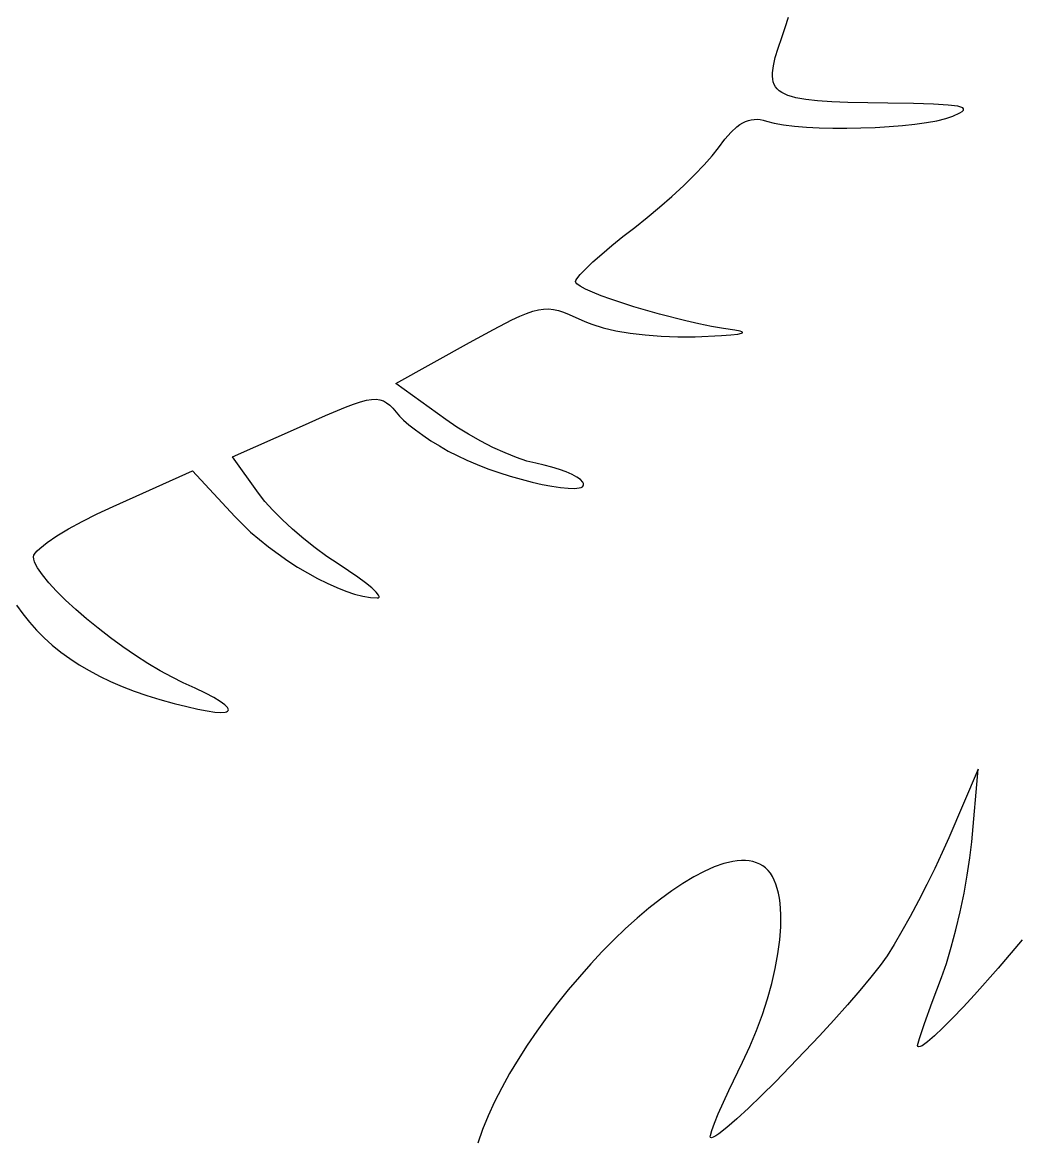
# Model space of a CAD drawing. Extents: x -29462 to 42578, y -23213 to 32194.
# Drawn here: x 22010 to 22587, y 30208 to 30852 of the extents above; entities that cross this region are included whole.
import ezdxf

# ---------------------------------------------------------------- set-up
doc = ezdxf.new("R2010")
doc.units = 0

msp = doc.modelspace()

# ---------------------------------------------------------------- linework, layer by layer
at = {"layer": 'Layer 1'}
for p, q in [((22450.150641, 30848.878011), (22451.971643, 30854.826063)), ((22448.2136, 30843.14936), (22450.150641, 30848.878011)), ((22446.103578, 30837.016998), (22448.2136, 30843.14936)), ((22443.330917, 30826.83444), (22444.452252, 30831.593476)), ((22444.452252, 30831.593476), (22446.103578, 30837.016998)), ((22442.810866, 30822.695534), (22443.330917, 30826.83444)), ((22442.798601, 30820.844769), (22442.810866, 30822.695534)), ((22442.963392, 30819.132403), (22442.798601, 30820.844769)), ((22443.314151, 30817.552891), (22442.963392, 30819.132403)), ((22443.85979, 30816.10069), (22443.314151, 30817.552891)), ((22444.60922, 30814.770254), (22443.85979, 30816.10069)), ((22445.571353, 30813.55604), (22444.60922, 30814.770254)), ((22446.755101, 30812.452502), (22445.571353, 30813.55604)), ((22448.169375, 30811.454097), (22446.755101, 30812.452502)), ((22449.823087, 30810.555281), (22448.169375, 30811.454097)), ((22451.725149, 30809.750507), (22449.823087, 30810.555281)), ((22453.884473, 30809.034233), (22451.725149, 30809.750507)), ((22456.309969, 30808.400913), (22453.884473, 30809.034233)), ((22461.995129, 30807.36096), (22456.309969, 30808.400913)), ((22468.851922, 30806.586292), (22461.995129, 30807.36096)), ((22476.951642, 30806.032553), (22468.851922, 30806.586292)), ((22486.365582, 30805.655389), (22476.951642, 30806.032553)), ((22509.4213, 30805.25336), (22486.365582, 30805.655389)), ((22524.171212, 30805.037536), (22509.4213, 30805.25336)), ((22535.675474, 30804.689336), (22524.171212, 30805.037536)), ((22544.11727, 30804.172487), (22535.675474, 30804.689336)), ((22549.679785, 30803.450717), (22544.11727, 30804.172487)), ((22546.8007, 30797.78898), (22550.923475, 30799.693158)), ((22551.438557, 30803.001652), (22549.679785, 30803.450717)), ((22550.923475, 30799.693158), (22552.191357, 30800.511726)), ((22552.546202, 30802.487754), (22551.438557, 30803.001652)), ((22552.191357, 30800.511726), (22552.899704, 30801.247325)), ((22553.025618, 30801.90449), (22552.546202, 30802.487754)), ((22552.899704, 30801.247325), (22553.025618, 30801.90449)), ((22422.345835, 30791.671397), (22423.996728, 30792.901825)), ((22423.996728, 30792.901825), (22425.634275, 30793.916935)), ((22425.634275, 30793.916935), (22427.267788, 30794.721991)), ((22427.267788, 30794.721991), (22428.906581, 30795.322257)), ((22428.906581, 30795.322257), (22430.559965, 30795.722994)), ((22430.559965, 30795.722994), (22432.237253, 30795.929466)), ((22432.237253, 30795.929466), (22433.947758, 30795.946936)), ((22433.947758, 30795.946936), (22435.700793, 30795.780666)), ((22435.700793, 30795.780666), (22437.505669, 30795.43592)), ((22437.505669, 30795.43592), (22439.3717, 30794.91796)), ((22439.3717, 30794.91796), (22443.834504, 30793.765525)), ((22443.834504, 30793.765525), (22449.245747, 30792.808235)), ((22449.245747, 30792.808235), (22455.466521, 30792.042328)), ((22517.706857, 30792.353227), (22524.962544, 30793.140408)), ((22524.962544, 30793.140408), (22531.638679, 30794.081337)), ((22531.638679, 30794.081337), (22537.596356, 30795.172251)), ((22537.596356, 30795.172251), (22542.696666, 30796.409386)), ((22542.696666, 30796.409386), (22546.8007, 30797.78898)), ((22415.422548, 30784.491263), (22418.966759, 30788.543541)), ((22418.966759, 30788.543541), (22422.345835, 30791.671397)), ((22455.466521, 30792.042328), (22462.357919, 30791.46404)), ((22462.357919, 30791.46404), (22469.781031, 30791.069608)), ((22469.781031, 30791.069608), (22477.59695, 30790.855267)), ((22477.59695, 30790.855267), (22485.666767, 30790.817255)), ((22485.666767, 30790.817255), (22493.851575, 30790.951809)), ((22493.851575, 30790.951809), (22502.012465, 30791.255164)), ((22502.012465, 30791.255164), (22510.010528, 30791.723558)), ((22510.010528, 30791.723558), (22517.706857, 30792.353227)), ((22411.6387, 30779.47246), (22415.422548, 30784.491263)), ((22403.467247, 30769.727319), (22408.108148, 30774.961546)), ((22408.108148, 30774.961546), (22411.6387, 30779.47246)), ((22397.914266, 30763.957645), (22403.467247, 30769.727319)), ((22391.647475, 30757.840385), (22397.914266, 30763.957645)), ((22384.865143, 30751.563403), (22391.647475, 30757.840385)), ((22377.765541, 30745.314563), (22384.865143, 30751.563403)), ((22370.546936, 30739.281728), (22377.765541, 30745.314563)), ((22363.4076, 30733.65276), (22370.546936, 30739.281728)), ((22350.164422, 30723.140158), (22356.556144, 30728.32098)), ((22356.556144, 30728.32098), (22363.4076, 30733.65276)), ((22344.372301, 30718.238721), (22350.164422, 30723.140158)), ((22339.31965, 30713.745096), (22344.372301, 30718.238721)), ((22331.992228, 30706.494991), (22335.146336, 30709.787711)), ((22335.146336, 30709.787711), (22339.31965, 30713.745096)), ((22329.3011, 30702.41726), (22329.478037, 30703.083096)), ((22329.478037, 30703.083096), (22329.997193, 30703.995365)), ((22329.997193, 30703.995365), (22331.992228, 30706.494991)), ((22329.471269, 30701.850468), (22329.3011, 30702.41726)), ((22329.97138, 30701.216163), (22329.471269, 30701.850468)), ((22331.899057, 30699.764051), (22329.97138, 30701.216163)), ((22334.959384, 30698.098996), (22331.899057, 30699.764051)), ((22339.027616, 30696.259066), (22334.959384, 30698.098996)), ((22343.979006, 30694.282331), (22339.027616, 30696.259066)), ((22349.688811, 30692.206862), (22343.979006, 30694.282331)), ((22362.884675, 30687.912), (22349.688811, 30692.206862)), ((22297.068163, 30682.473021), (22301.034388, 30684.12081)), ((22301.034388, 30684.12081), (22304.597549, 30685.345429)), ((22304.597549, 30685.345429), (22307.844512, 30686.164283)), ((22307.844512, 30686.164283), (22310.862146, 30686.594778)), ((22310.862146, 30686.594778), (22313.737316, 30686.654322)), ((22313.737316, 30686.654322), (22316.556892, 30686.360321)), ((22316.556892, 30686.360321), (22319.407739, 30685.730181)), ((22319.407739, 30685.730181), (22322.376726, 30684.781309)), ((22322.376726, 30684.781309), (22325.550721, 30683.531113)), ((22325.550721, 30683.531113), (22332.8612, 30680.19637)), ((22377.617243, 30683.679039), (22362.884675, 30687.912)), ((22392.888547, 30679.812539), (22377.617243, 30683.679039)), ((22281.882422, 30674.816557), (22292.612005, 30680.384653)), ((22292.612005, 30680.384653), (22297.068163, 30682.473021)), ((22332.8612, 30680.19637), (22335.594184, 30678.99389)), ((22335.594184, 30678.99389), (22338.56532, 30677.864407)), ((22338.56532, 30677.864407), (22345.173123, 30675.831207)), ((22400.414361, 30678.111887), (22392.888547, 30679.812539)), ((22407.700621, 30676.61706), (22400.414361, 30678.111887)), ((22268.1507, 30667.27727), (22281.882422, 30674.816557)), ((22345.173123, 30675.831207), (22352.586762, 30674.110322)), ((22352.586762, 30674.110322), (22360.708388, 30672.715304)), ((22360.708388, 30672.715304), (22369.440152, 30671.659705)), ((22369.440152, 30671.659705), (22378.684208, 30670.957078)), ((22378.684208, 30670.957078), (22388.342706, 30670.620976)), ((22388.342706, 30670.620976), (22398.3178, 30670.66495)), ((22398.3178, 30670.66495), (22413.458108, 30671.27517)), ((22414.622583, 30675.366127), (22407.700621, 30676.61706)), ((22413.458108, 30671.27517), (22418.89646, 30671.699802)), ((22421.0555, 30674.39716), (22414.622583, 30675.366127)), ((22418.89646, 30671.699802), (22422.789788, 30672.183415)), ((22424.270947, 30673.832881), (22421.0555, 30674.39716)), ((22422.789788, 30672.183415), (22425.045223, 30672.710483)), ((22425.15418, 30673.548601), (22424.270947, 30673.832881)), ((22425.045223, 30672.710483), (22425.52971, 30672.985461)), ((22425.569898, 30673.26548), (22425.15418, 30673.548601)), ((22425.52971, 30672.985461), (22425.569898, 30673.26548)), ((22225.7187, 30643.73587), (22268.1507, 30667.27727)), ((22254.5427, 30622.89307), (22225.7187, 30643.73587)), ((22201.322271, 30631.768379), (22205.316057, 30633.093524)), ((22205.316057, 30633.093524), (22208.748172, 30634.002717)), ((22208.748172, 30634.002717), (22211.699975, 30634.505003)), ((22211.699975, 30634.505003), (22214.252822, 30634.609428)), ((22214.252822, 30634.609428), (22216.488071, 30634.325038)), ((22216.488071, 30634.325038), (22218.487079, 30633.66088)), ((22218.487079, 30633.66088), (22220.331203, 30632.625999)), ((22220.331203, 30632.625999), (22222.1018, 30631.229442)), ((22185.157326, 30625.206766), (22196.685459, 30630.018235)), ((22196.685459, 30630.018235), (22201.322271, 30631.768379)), ((22222.1018, 30631.229442), (22223.880227, 30629.480254)), ((22223.880227, 30629.480254), (22227.786, 30624.96017)), ((22170.0808, 30618.58675), (22185.157326, 30625.206766)), ((22227.786, 30624.96017), (22230.063693, 30622.564883)), ((22230.063693, 30622.564883), (22233.14632, 30619.850871)), ((22233.14632, 30619.850871), (22236.89764, 30616.9116)), ((22260.803406, 30618.609996), (22254.5427, 30622.89307)), ((22131.4382, 30601.47615), (22170.0808, 30618.58675)), ((22236.89764, 30616.9116), (22241.181413, 30613.84054)), ((22241.181413, 30613.84054), (22245.861396, 30610.731159)), ((22267.550673, 30614.443725), (22260.803406, 30618.609996)), ((22274.572701, 30610.497606), (22267.550673, 30614.443725)), ((22245.861396, 30610.731159), (22250.801348, 30607.676924)), ((22250.801348, 30607.676924), (22255.86503, 30604.771305)), ((22281.657688, 30606.874991), (22274.572701, 30610.497606)), ((22288.593832, 30603.67923), (22281.657688, 30606.874991)), ((22146.4818, 30580.40365), (22131.4382, 30601.47615)), ((22255.86503, 30604.771305), (22260.9162, 30602.10777)), ((22260.9162, 30602.10777), (22266.498288, 30599.469467)), ((22295.169333, 30601.013672), (22288.593832, 30603.67923)), ((22301.172389, 30598.981669), (22295.169333, 30601.013672)), ((22062.5941, 30572.82445), (22108.471, 30593.38015)), ((22108.471, 30593.38015), (22132.7588, 30567.08265)), ((22266.498288, 30599.469467), (22272.468292, 30596.945336)), ((22272.468292, 30596.945336), (22278.713097, 30594.559121)), ((22278.713097, 30594.559121), (22285.119589, 30592.334565)), ((22306.3912, 30597.68657), (22301.172389, 30598.981669)), ((22311.103817, 30596.685512), (22306.3912, 30597.68657)), ((22315.65754, 30595.49597), (22311.103817, 30596.685512)), ((22319.941517, 30594.162434), (22315.65754, 30595.49597)), ((22323.844898, 30592.729393), (22319.941517, 30594.162434)), ((22285.119589, 30592.334565), (22291.574654, 30590.295413)), ((22291.574654, 30590.295413), (22297.965176, 30588.465407)), ((22297.965176, 30588.465407), (22304.178042, 30586.86829)), ((22304.178042, 30586.86829), (22310.100138, 30585.527808)), ((22327.256828, 30591.241336), (22323.844898, 30592.729393)), ((22330.066457, 30589.742754), (22327.256828, 30591.241336)), ((22332.162931, 30588.278135), (22330.066457, 30589.742754)), ((22333.4354, 30586.89197), (22332.162931, 30588.278135)), ((22333.830028, 30586.050988), (22333.4354, 30586.89197)), ((22150.129952, 30575.763468), (22146.4818, 30580.40365)), ((22310.100138, 30585.527808), (22315.618347, 30584.467702)), ((22315.618347, 30584.467702), (22320.619556, 30583.711716)), ((22320.619556, 30583.711716), (22324.990651, 30583.283595)), ((22324.990651, 30583.283595), (22328.618517, 30583.207081)), ((22328.618517, 30583.207081), (22331.390039, 30583.505918)), ((22331.390039, 30583.505918), (22332.419324, 30583.803513)), ((22332.419324, 30583.803513), (22333.192104, 30584.203849)), ((22333.192104, 30584.203849), (22333.694241, 30584.709896)), ((22333.694241, 30584.709896), (22333.911595, 30585.324619)), ((22333.911595, 30585.324619), (22333.830028, 30586.050988)), ((22154.749519, 30570.660197), (22150.129952, 30575.763468)), ((22044.781628, 30564.178005), (22053.378872, 30568.525571)), ((22053.378872, 30568.525571), (22062.5941, 30572.82445)), ((22160.152863, 30565.261308), (22154.749519, 30570.660197)), ((22036.990601, 30559.901407), (22044.781628, 30564.178005)), ((22132.7588, 30567.08265), (22137.157151, 30562.560564)), ((22137.157151, 30562.560564), (22141.907518, 30558.104987)), ((22166.15235, 30559.734275), (22160.152863, 30565.261308)), ((22024.580133, 30552.039733), (22030.194025, 30555.815431)), ((22030.194025, 30555.815431), (22036.990601, 30559.901407)), ((22141.907518, 30558.104987), (22146.955524, 30553.746998)), ((22172.560343, 30554.24657), (22166.15235, 30559.734275)), ((22018.78859, 30547.2197), (22020.337159, 30548.693966)), ((22020.337159, 30548.693966), (22024.580133, 30552.039733)), ((22146.955524, 30553.746998), (22152.246797, 30549.517677)), ((22152.246797, 30549.517677), (22157.72696, 30545.448101)), ((22179.189206, 30548.965666), (22172.560343, 30554.24657)), ((22185.851304, 30544.059035), (22179.189206, 30548.965666)), ((22016.7169, 30543.77085), (22016.954931, 30544.743185)), ((22016.869695, 30542.434102), (22016.7169, 30543.77085)), ((22017.319248, 30540.926184), (22016.869695, 30542.434102)), ((22016.954931, 30544.743185), (22017.653337, 30545.897787)), ((22017.653337, 30545.897787), (22018.78859, 30547.2197)), ((22157.72696, 30545.448101), (22163.34164, 30541.56935)), ((22192.359, 30539.69415), (22185.851304, 30544.059035)), ((22018.052307, 30539.258216), (22017.319248, 30540.926184)), ((22019.055621, 30537.441319), (22018.052307, 30539.258216)), ((22021.820011, 30533.405219), (22019.055621, 30537.441319)), ((22163.34164, 30541.56935), (22169.036462, 30537.912502)), ((22169.036462, 30537.912502), (22174.75705, 30534.508638)), ((22198.391564, 30535.760918), (22192.359, 30539.69415)), ((22203.693266, 30532.091607), (22198.391564, 30535.760918)), ((22025.506414, 30528.906847), (22021.820011, 30533.405219)), ((22030.008822, 30524.035166), (22025.506414, 30528.906847)), ((22174.75705, 30534.508638), (22180.449031, 30531.388834)), ((22180.449031, 30531.388834), (22186.058029, 30528.584171)), ((22208.170696, 30528.76651), (22203.693266, 30532.091607)), ((22035.221229, 30518.879139), (22030.008822, 30524.035166)), ((22186.058029, 30528.584171), (22191.529669, 30526.125726)), ((22191.529669, 30526.125726), (22196.809578, 30524.04458)), ((22196.809578, 30524.04458), (22201.84338, 30522.37181)), ((22211.730443, 30525.865923), (22208.170696, 30528.76651)), ((22214.279096, 30523.470138), (22211.730443, 30525.865923)), ((22215.723248, 30521.659452), (22214.279096, 30523.470138)), ((22041.037628, 30513.527729), (22035.221229, 30518.879139)), ((22201.84338, 30522.37181), (22206.576701, 30521.138496)), ((22206.576701, 30521.138496), (22210.955166, 30520.375716)), ((22210.955166, 30520.375716), (22214.9244, 30520.11455)), ((22214.9244, 30520.11455), (22215.614196, 30520.216125)), ((22215.614196, 30520.216125), (22215.969485, 30520.514158)), ((22216.001944, 30520.998613), (22215.723248, 30521.659452)), ((22215.969485, 30520.514158), (22216.001944, 30520.998613)), ((22006.877983, 30515.8626), (22010.490349, 30510.852444)), ((22010.490349, 30510.852444), (22014.352873, 30506.056681)), ((22047.352013, 30508.0699), (22041.037628, 30513.527729)), ((22014.352873, 30506.056681), (22018.470627, 30501.471759)), ((22054.058377, 30502.594615), (22047.352013, 30508.0699)), ((22018.470627, 30501.471759), (22022.848682, 30497.094127)), ((22022.848682, 30497.094127), (22027.492112, 30492.920232)), ((22061.050713, 30497.190836), (22054.058377, 30502.594615)), ((22068.223017, 30491.947528), (22061.050713, 30497.190836)), ((22027.492112, 30492.920232), (22032.40599, 30488.946524)), ((22075.46928, 30486.953653), (22068.223017, 30491.947528)), ((22032.40599, 30488.946524), (22037.595388, 30485.16945)), ((22037.595388, 30485.16945), (22043.065378, 30481.585459)), ((22082.683496, 30482.298175), (22075.46928, 30486.953653)), ((22043.065378, 30481.585459), (22048.821033, 30478.190999)), ((22048.821033, 30478.190999), (22054.867426, 30474.982518)), ((22089.759659, 30478.070056), (22082.683496, 30482.298175)), ((22096.591763, 30474.35826), (22089.759659, 30478.070056)), ((22054.867426, 30474.982518), (22061.20963, 30471.956466)), ((22061.20963, 30471.956466), (22067.852716, 30469.109289)), ((22103.0738, 30471.25175), (22096.591763, 30474.35826)), ((22110.030827, 30468.076052), (22103.0738, 30471.25175)), ((22067.852716, 30469.109289), (22074.801758, 30466.437437)), ((22074.801758, 30466.437437), (22082.061829, 30463.937358)), ((22115.888509, 30465.20007), (22110.030827, 30468.076052)), ((22120.659655, 30462.633087), (22115.888509, 30465.20007)), ((22082.061829, 30463.937358), (22089.638, 30461.6055)), ((22089.638, 30461.6055), (22097.82618, 30459.310641)), ((22097.82618, 30459.310641), (22105.094345, 30457.445474)), ((22124.357075, 30460.384387), (22120.659655, 30462.633087)), ((22126.993578, 30458.463255), (22124.357075, 30460.384387)), ((22128.581973, 30456.878974), (22126.993578, 30458.463255)), ((22105.094345, 30457.445474), (22111.429683, 30456.000715)), ((22111.429683, 30456.000715), (22116.819388, 30454.967081)), ((22116.819388, 30454.967081), (22121.250648, 30454.335287)), ((22121.250648, 30454.335287), (22124.710655, 30454.096049)), ((22124.710655, 30454.096049), (22127.186601, 30454.240082)), ((22127.186601, 30454.240082), (22128.051547, 30454.452925)), ((22128.051547, 30454.452925), (22128.665675, 30454.758104)), ((22128.987132, 30456.216054), (22128.581973, 30456.878974)), ((22128.665675, 30454.758104), (22129.027382, 30455.154459)), ((22129.135069, 30455.640829), (22128.987132, 30456.216054)), ((22129.027382, 30455.154459), (22129.135069, 30455.640829)), ((22561.372132, 30421.513079), (22544.491132, 30381.894579)), ((22557.697372, 30379.540379), (22561.372132, 30421.513079)), ((22544.491132, 30381.894579), (22540.711277, 30373.352304)), ((22556.673924, 30370.366884), (22557.697372, 30379.540379)), ((22419.996627, 30368.228321), (22417.421375, 30367.696478)), ((22422.488149, 30368.58194), (22419.996627, 30368.228321)), ((22424.891765, 30368.752997), (22422.488149, 30368.58194)), ((22427.2033, 30368.737153), (22424.891765, 30368.752997)), ((22429.418578, 30368.53007), (22427.2033, 30368.737153)), ((22431.533426, 30368.127409), (22429.418578, 30368.53007)), ((22433.543667, 30367.524833), (22431.533426, 30368.127409)), ((22540.711277, 30373.352304), (22536.446239, 30364.264088)), ((22555.175559, 30360.382613), (22556.673924, 30370.366884)), ((22403.435274, 30362.515749), (22397.400845, 30359.347734)), ((22409.234982, 30365.07499), (22403.435274, 30362.515749)), ((22414.766566, 30366.99075), (22409.234982, 30365.07499)), ((22417.421375, 30367.696478), (22414.766566, 30366.99075)), ((22435.445128, 30366.718002), (22433.543667, 30367.524833)), ((22437.233632, 30365.702579), (22435.445128, 30366.718002)), ((22438.833665, 30364.501529), (22437.233632, 30365.702579)), ((22440.297957, 30363.065148), (22438.833665, 30364.501529)), ((22441.627384, 30361.401901), (22440.297957, 30363.065148)), ((22536.446239, 30364.264088), (22531.842886, 30354.909243)), ((22391.165092, 30355.605651), (22384.761418, 30351.324209)), ((22397.400845, 30359.347734), (22391.165092, 30355.605651)), ((22442.822827, 30359.520253), (22441.627384, 30361.401901)), ((22443.885162, 30357.428669), (22442.822827, 30359.520253)), ((22444.815269, 30355.135614), (22443.885162, 30357.428669)), ((22445.614025, 30352.649554), (22444.815269, 30355.135614)), ((22553.274243, 30349.907988), (22555.175559, 30360.382613)), ((22384.761418, 30351.324209), (22378.223222, 30346.538113)), ((22446.282309, 30349.978952), (22445.614025, 30352.649554)), ((22446.820998, 30347.132276), (22446.282309, 30349.978952)), ((22531.842886, 30354.909243), (22527.048088, 30345.567079)), ((22551.041945, 30339.263429), (22553.274243, 30349.907988)), ((22378.223222, 30346.538113), (22371.583905, 30341.282072)), ((22447.230972, 30344.117989), (22446.820998, 30347.132276)), ((22447.668286, 30337.620443), (22447.230972, 30344.117989)), ((22527.048088, 30345.567079), (22522.208715, 30336.516909)), ((22371.583905, 30341.282072), (22364.876868, 30335.590792)), ((22447.601277, 30330.554037), (22447.668286, 30337.620443)), ((22522.208715, 30336.516909), (22517.471634, 30328.038045)), ((22548.550631, 30328.769358), (22551.041945, 30339.263429)), ((22358.135509, 30329.498981), (22351.393231, 30323.041345)), ((22364.876868, 30335.590792), (22358.135509, 30329.498981)), ((22447.03697, 30322.986492), (22447.601277, 30330.554037)), ((22351.393231, 30323.041345), (22344.683432, 30316.252592)), ((22445.982391, 30314.985527), (22447.03697, 30322.986492)), ((22517.471634, 30328.038045), (22512.983717, 30320.409797)), ((22545.872269, 30318.746195), (22548.550631, 30328.769358)), ((22586.838735, 30323.108188), (22573.03396, 30306.769445)), ((22512.983717, 30320.409797), (22508.891832, 30313.911479)), ((22543.078827, 30309.514361), (22545.872269, 30318.746195)), ((22344.683432, 30316.252592), (22338.039514, 30309.167428)), ((22444.444567, 30306.618863), (22445.982391, 30314.985527)), ((22508.891832, 30313.911479), (22504.867359, 30308.241626)), ((22338.039514, 30309.167428), (22331.494877, 30301.820561)), ((22442.430523, 30297.954222), (22444.444567, 30306.618863)), ((22504.867359, 30308.241626), (22499.590465, 30301.48703)), ((22540.242272, 30301.394279), (22543.078827, 30309.514361)), ((22573.03396, 30306.769445), (22559.248572, 30291.280004)), ((22331.494877, 30301.820561), (22325.082921, 30294.246698)), ((22439.947287, 30289.059324), (22442.430523, 30297.954222)), ((22499.590465, 30301.48703), (22493.262619, 30293.85501)), ((22534.909556, 30287.106225), (22540.242272, 30301.394279)), ((22325.082921, 30294.246698), (22318.837046, 30286.480547)), ((22493.262619, 30293.85501), (22486.085287, 30285.552885)), ((22559.248572, 30291.280004), (22552.710311, 30284.233538)), ((22318.837046, 30286.480547), (22312.790653, 30278.556813)), ((22437.001883, 30280.00189), (22439.947287, 30289.059324)), ((22486.085287, 30285.552885), (22478.259938, 30276.787976)), ((22530.546552, 30274.934769), (22534.909556, 30287.106225)), ((22312.790653, 30278.556813), (22306.977143, 30270.510205)), ((22433.601339, 30270.849641), (22437.001883, 30280.00189)), ((22552.710311, 30284.233538), (22546.593491, 30277.855116)), ((22478.259938, 30276.787976), (22469.98804, 30267.7676)), ((22527.600658, 30266.174568), (22530.546552, 30274.934769)), ((22541.036977, 30272.296645), (22536.179635, 30267.710032)), ((22546.593491, 30277.855116), (22541.036977, 30272.296645)), ((22306.977143, 30270.510205), (22301.429915, 30262.375429)), ((22429.75268, 30261.670297), (22433.601339, 30270.849641)), ((22469.98804, 30267.7676), (22452.91047, 30249.789729)), ((22526.798939, 30263.478268), (22527.600658, 30266.174568)), ((22536.179635, 30267.710032), (22532.160328, 30264.247182)), ((22301.429915, 30262.375429), (22296.18237, 30254.187193)), ((22425.462932, 30252.531579), (22429.75268, 30261.670297)), ((22526.519272, 30262.120279), (22526.798939, 30263.478268)), ((22526.689769, 30261.50341), (22526.519272, 30262.120279)), ((22527.191282, 30261.3004), (22526.689769, 30261.50341)), ((22528.006452, 30261.49226), (22527.191282, 30261.3004)), ((22529.117922, 30262.060003), (22528.006452, 30261.49226)), ((22532.160328, 30264.247182), (22529.117922, 30262.060003)), ((22296.18237, 30254.187193), (22291.267908, 30245.980203)), ((22417.666269, 30236.306926), (22425.462932, 30252.531579)), ((22291.267908, 30245.980203), (22286.719929, 30237.789168)), ((22452.91047, 30249.789729), (22444.507733, 30241.246872)), ((22444.507733, 30241.246872), (22436.464319, 30233.277827)), ((22286.719929, 30237.789168), (22282.571835, 30229.648793)), ((22411.596137, 30222.715195), (22417.666269, 30236.306926)), ((22436.464319, 30233.277827), (22428.981697, 30226.089912)), ((22282.571835, 30229.648793), (22278.857024, 30221.593785)), ((22278.857024, 30221.593785), (22275.608898, 30213.658853)), ((22409.395736, 30217.35144), (22411.596137, 30222.715195)), ((22428.981697, 30226.089912), (22422.261334, 30219.890448)), ((22275.608898, 30213.658853), (22272.860858, 30205.878704)), ((22407.851628, 30213.179632), (22409.395736, 30217.35144)), ((22416.504697, 30214.886753), (22411.913256, 30211.286147)), ((22422.261334, 30219.890448), (22416.504697, 30214.886753)), ((22406.929826, 30209.545989), (22407.038698, 30210.377676)), ((22407.031832, 30209.123479), (22406.929826, 30209.545989)), ((22407.651547, 30208.969541), (22407.031832, 30209.123479)), ((22407.038698, 30210.377676), (22407.851628, 30213.179632)), ((22408.688479, 30209.295949), (22407.651547, 30208.969541)), ((22410.117443, 30210.07679), (22408.688479, 30209.295949)), ((22411.913256, 30211.286147), (22410.117443, 30210.07679))]:
    msp.add_line(p, q, dxfattribs=at)

doc.saveas('drawing.dxf')
